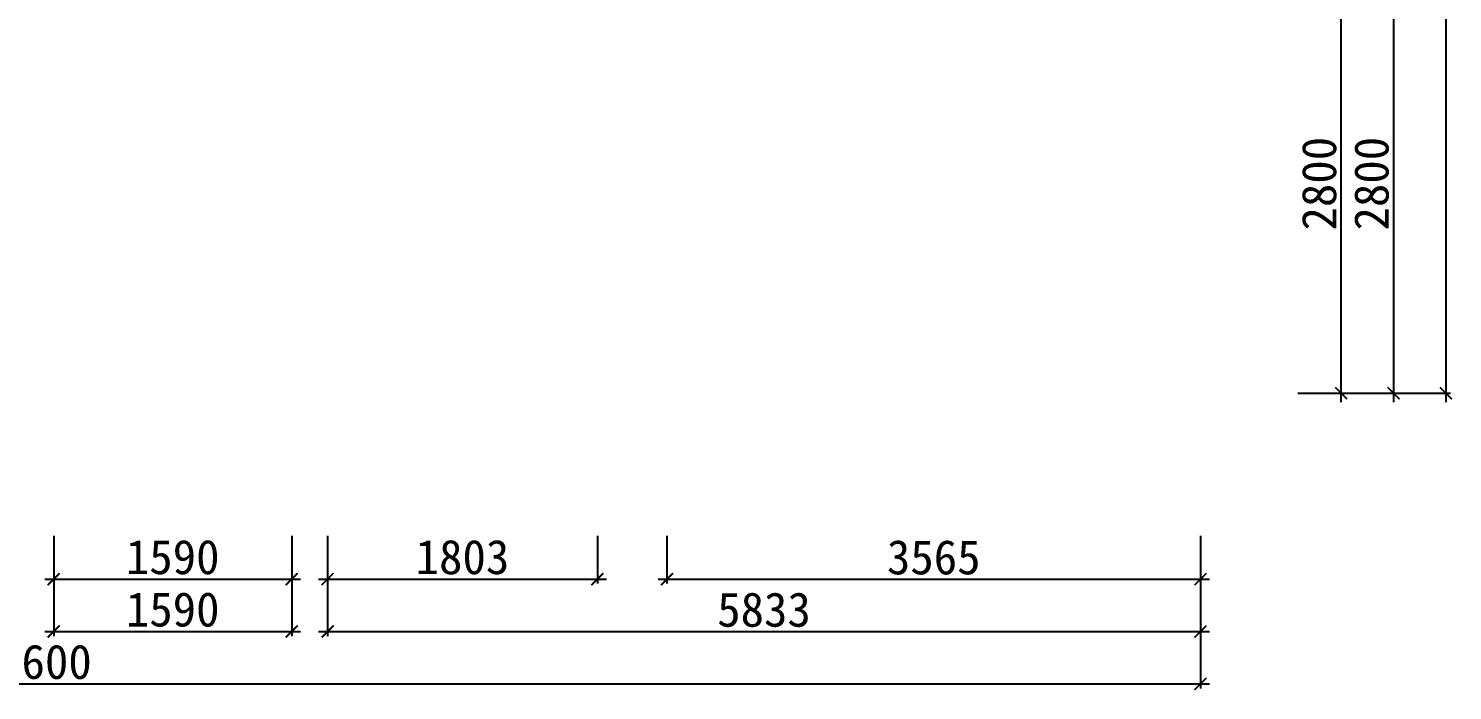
# Model space of a CAD drawing. Header units: millimetres. Extents: x -41640 to 3079702, y -5257903 to 68462.
# Drawn here: x 55610 to 65126, y 29415 to 33839 of the extents above; entities that cross this region are included whole.
import ezdxf

# ---------------------------------------------------------------- set-up
doc = ezdxf.new("R2010")
doc.units = ezdxf.units.MM
doc.header["$LTSCALE"] = 10
doc.linetypes.add('CONTINOUS', pattern=[0])
doc.layers.get('0').update_dxf_attribs({"color": 255})
doc.layers.get('Defpoints').update_dxf_attribs({"color": 255})
doc.layers.add('浅线', color=251, linetype='CONTINOUS', lineweight=0)
doc.styles.get("Standard").update_dxf_attribs({"font": ''})
doc.styles.add('邓林', font='simhei.ttf')
doc.styles.get('Standard').set_extended_font_data('SimSun')
doc.dimstyles.get("Standard").update_dxf_attribs({"dimtxt": 0.18, "dimasz": 0.18, "dimexe": 0.18, "dimexo": 0.0625, "dimgap": 0.09, "dimtad": 0, "dimtih": 1, "dimtoh": 1, "dimdec": 4, "dimzin": 0, "dimdsep": 46, "dimtxsty": 'Standard', "dimcen": 0.09, "dimadec": 0, "dimazin": 0, "dimtfac": 1, "dimtdec": 4, "dimtofl": 0, "dimtmove": 0, "dimatfit": 3, "dimfxl": 1, "dimtolj": 1, "dimtzin": 0, "dimarcsym": 0})

# ---------------------------------------------------------------- blocks, each defined once
blk = doc.blocks.new('_ArchTick')
at = {"color": 0, "linetype": 'ByBlock', "const_width": 0.15}
blk.add_lwpolyline([(-0.5, -0.5), (0.5, 0.5)], dxfattribs=at)
blk = doc.blocks.new('*D746')
at = {"layer": 'Defpoints', "color": 0, "lineweight": 30, "ltscale": 0.5}
for p in [(55778.4, 30509.7), (57368.4, 30509.7), (57368.4, 30159.7)]:
    blk.add_point(p, dxfattribs=at)
at = {"layer": '浅线', "color": 8, "lineweight": -2, "ltscale": 0.5}
for p, q in [((55778.4, 30449.7), (55778.4, 30129.7)), ((57368.4, 30449.7), (57368.4, 30129.7)), ((55718.4, 30159.7), (57428.4, 30159.7))]:
    blk.add_line(p, q, dxfattribs=at)
at = {"layer": '浅线', "color": 8, "lineweight": -2, "ltscale": 0.5, "xscale": 80, "yscale": 80, "zscale": 80, "rotation": 180}
blk.add_blockref('_ArchTick', (55778.4, 30159.7), dxfattribs=at)
at = {"layer": '浅线', "color": 8, "lineweight": -2, "ltscale": 0.5, "xscale": 80, "yscale": 80, "zscale": 80}
blk.add_blockref('_ArchTick', (57368.4, 30159.7), dxfattribs=at)
at = {"layer": '浅线', "color": 45, "ltscale": 0.5, "insert": (56573.4, 30306), "char_height": 230, "attachment_point": 5, "style": '邓林', "bg_fill": 3, "box_fill_scale": 1.1, "bg_fill_color": 256, "bg_fill_true_color": 13158600, "bg_fill_transparency": 8924688}
blk.add_mtext('1590', dxfattribs=at)
blk = doc.blocks.new('_Dot')
at = {"color": 0, "linetype": 'ByBlock', "lineweight": -2}
blk.add_line((-0.5, 0), (-1, 0), dxfattribs=at)
at = {"color": 0, "linetype": 'ByBlock', "const_width": 0.5}
blk.add_lwpolyline([(-0.25, 0, 1), (0.25, 0, 1)], format="xyb", close=True, dxfattribs=at)
blk = doc.blocks.new('DOT')
at = {"color": 0, "linetype": 'ByBlock'}
blk.add_line((-0.35, 0), (-1, 0), dxfattribs=at)
at = {"color": 0, "linetype": 'ByBlock', "const_width": 0.35}
blk.add_lwpolyline([(-0.175, 0, 1), (0.175, 0, 1)], format="xyb", close=True, dxfattribs=at)
blk = doc.blocks.new('*D747')
at = {"layer": 'Defpoints', "color": 0, "lineweight": 30, "ltscale": 0.5}
for p in [(59876.4, 30509.7), (63441.4, 30509.7), (63441.4, 30159.7)]:
    blk.add_point(p, dxfattribs=at)
at = {"layer": '浅线', "color": 8, "lineweight": -2, "ltscale": 0.5}
for p, q in [((59876.4, 30449.7), (59876.4, 30129.7)), ((63441.4, 30449.7), (63441.4, 30129.7)), ((59816.4, 30159.7), (63501.4, 30159.7))]:
    blk.add_line(p, q, dxfattribs=at)
at = {"layer": '浅线', "color": 8, "lineweight": -2, "ltscale": 0.5, "xscale": 80, "yscale": 80, "zscale": 80, "rotation": 180}
blk.add_blockref('_ArchTick', (59876.4, 30159.7), dxfattribs=at)
at = {"layer": '浅线', "color": 8, "lineweight": -2, "ltscale": 0.5, "xscale": 80, "yscale": 80, "zscale": 80}
blk.add_blockref('_ArchTick', (63441.4, 30159.7), dxfattribs=at)
at = {"layer": '浅线', "color": 45, "ltscale": 0.5, "insert": (61658.9, 30304.7), "char_height": 230, "attachment_point": 5, "style": '邓林', "bg_fill": 3, "box_fill_scale": 1.1, "bg_fill_color": 256, "bg_fill_true_color": 13158600, "bg_fill_transparency": 8920044}
blk.add_mtext('3565', dxfattribs=at)
blk = doc.blocks.new('*D751')
at = {"layer": 'Defpoints', "color": 0, "lineweight": 30, "ltscale": 0.5}
for p in [(55778.4, 30509.7), (57368.4, 30509.7), (57368.4, 29809.7)]:
    blk.add_point(p, dxfattribs=at)
at = {"layer": '浅线', "color": 8, "lineweight": -2, "ltscale": 0.5}
for p, q in [((55778.4, 30449.7), (55778.4, 29779.7)), ((57368.4, 30449.7), (57368.4, 29779.7)), ((55718.4, 29809.7), (57428.4, 29809.7))]:
    blk.add_line(p, q, dxfattribs=at)
at = {"layer": '浅线', "color": 8, "lineweight": -2, "ltscale": 0.5, "xscale": 80, "yscale": 80, "zscale": 80, "rotation": 180}
blk.add_blockref('_ArchTick', (55778.4, 29809.7), dxfattribs=at)
at = {"layer": '浅线', "color": 8, "lineweight": -2, "ltscale": 0.5, "xscale": 80, "yscale": 80, "zscale": 80}
blk.add_blockref('_ArchTick', (57368.4, 29809.7), dxfattribs=at)
at = {"layer": '浅线', "color": 45, "ltscale": 0.5, "insert": (56573.4, 29956), "char_height": 230, "attachment_point": 5, "style": '邓林', "bg_fill": 3, "box_fill_scale": 1.1, "bg_fill_color": 256, "bg_fill_true_color": 13158600, "bg_fill_transparency": 15660780}
blk.add_mtext('1590', dxfattribs=at)
blk = doc.blocks.new('*D752')
at = {"layer": 'Defpoints', "color": 0, "lineweight": 30, "ltscale": 0.5}
for p in [(57608.4, 30509.7), (63441.4, 30509.7), (63441.4, 29809.7)]:
    blk.add_point(p, dxfattribs=at)
at = {"layer": '浅线', "color": 8, "lineweight": -2, "ltscale": 0.5}
for p, q in [((57608.4, 30449.7), (57608.4, 29779.7)), ((63441.4, 30449.7), (63441.4, 29779.7)), ((57548.4, 29809.7), (63501.4, 29809.7))]:
    blk.add_line(p, q, dxfattribs=at)
at = {"layer": '浅线', "color": 8, "lineweight": -2, "ltscale": 0.5, "xscale": 80, "yscale": 80, "zscale": 80, "rotation": 180}
blk.add_blockref('_ArchTick', (57608.4, 29809.7), dxfattribs=at)
at = {"layer": '浅线', "color": 8, "lineweight": -2, "ltscale": 0.5, "xscale": 80, "yscale": 80, "zscale": 80}
blk.add_blockref('_ArchTick', (63441.4, 29809.7), dxfattribs=at)
at = {"layer": '浅线', "color": 45, "ltscale": 0.5, "insert": (60524.9, 29954.7), "char_height": 230, "attachment_point": 5, "style": '邓林', "bg_fill": 3, "box_fill_scale": 1.1, "bg_fill_color": 256, "bg_fill_true_color": 13158600, "bg_fill_transparency": 15660780}
blk.add_mtext('5833', dxfattribs=at)
blk = doc.blocks.new('*D753')
at = {"layer": 'Defpoints', "color": 0, "lineweight": 30, "ltscale": 0.5}
for p in [(47841.4, 30509.7), (63441.4, 30509.7), (63441.4, 29459.7)]:
    blk.add_point(p, dxfattribs=at)
at = {"layer": '浅线', "color": 8, "lineweight": -2, "ltscale": 0.5}
for p, q in [((47841.4, 30449.7), (47841.4, 29429.7)), ((63441.4, 30449.7), (63441.4, 29429.7)), ((47781.4, 29459.7), (63501.4, 29459.7))]:
    blk.add_line(p, q, dxfattribs=at)
at = {"layer": '浅线', "color": 8, "lineweight": -2, "ltscale": 0.5, "xscale": 80, "yscale": 80, "zscale": 80, "rotation": 180}
blk.add_blockref('_ArchTick', (47841.4, 29459.7), dxfattribs=at)
at = {"layer": '浅线', "color": 8, "lineweight": -2, "ltscale": 0.5, "xscale": 80, "yscale": 80, "zscale": 80}
blk.add_blockref('_ArchTick', (63441.4, 29459.7), dxfattribs=at)
at = {"layer": '浅线', "color": 45, "ltscale": 0.5, "insert": (55641.4, 29606), "char_height": 230, "attachment_point": 5, "style": '邓林', "bg_fill": 3, "box_fill_scale": 1.1, "bg_fill_color": 256, "bg_fill_true_color": 13158600, "bg_fill_transparency": 3955916}
blk.add_mtext('15600', dxfattribs=at)
blk = doc.blocks.new('*D778')
at = {"layer": 'Defpoints', "color": 0, "lineweight": 30, "ltscale": 0.5}
for p in [(64031.4, 34202), (64381.4, 34202), (64031.4, 31402)]:
    blk.add_point(p, dxfattribs=at)
at = {"layer": '浅线', "color": 8, "lineweight": -2, "ltscale": 0.5}
for p, q in [((64381.4, 31342), (64381.4, 34262)), ((64091.4, 34202), (64411.4, 34202)), ((64091.4, 31402), (64411.4, 31402))]:
    blk.add_line(p, q, dxfattribs=at)
at = {"layer": '浅线', "color": 8, "lineweight": -2, "ltscale": 0.5, "xscale": 80, "yscale": 80, "zscale": 80}
for p, rotation in [((64381.4, 34202), 90), ((64381.4, 31402), 270)]:
    blk.add_blockref('_ArchTick', p, dxfattribs=dict(at, rotation=rotation))
at = {"layer": '浅线', "color": 45, "ltscale": 0.5, "insert": (64235.1, 32802), "char_height": 230, "attachment_point": 5, "rotation": 90, "style": '邓林', "bg_fill": 3, "box_fill_scale": 1.1, "bg_fill_color": 256, "bg_fill_true_color": 13158600, "bg_fill_transparency": 8828368}
blk.add_mtext('2800', dxfattribs=at)
blk = doc.blocks.new('*D781')
at = {"layer": 'Defpoints', "color": 0, "lineweight": 30, "ltscale": 0.5}
for p in [(64031.4, 41072), (64031.4, 31402), (65081.4, 31402)]:
    blk.add_point(p, dxfattribs=at)
at = {"layer": '浅线', "color": 8, "lineweight": -2, "ltscale": 0.5}
for p, q in [((65081.4, 41132), (65081.4, 31342)), ((64091.4, 41072), (65111.4, 41072)), ((64091.4, 31402), (65111.4, 31402))]:
    blk.add_line(p, q, dxfattribs=at)
at = {"layer": '浅线', "color": 8, "lineweight": -2, "ltscale": 0.5, "xscale": 80, "yscale": 80, "zscale": 80}
for p, rotation in [((65081.4, 41072), 90), ((65081.4, 31402), 270)]:
    blk.add_blockref('_ArchTick', p, dxfattribs=dict(at, rotation=rotation))
at = {"layer": '浅线', "color": 45, "ltscale": 0.5, "insert": (64935.1, 36237), "char_height": 230, "attachment_point": 5, "rotation": 90, "style": '邓林', "bg_fill": 3, "box_fill_scale": 1.1, "bg_fill_color": 256, "bg_fill_true_color": 13158600, "bg_fill_transparency": 15659232}
blk.add_mtext('9670', dxfattribs=at)
blk = doc.blocks.new('*D782')
at = {"layer": 'Defpoints', "color": 0, "lineweight": 30, "ltscale": 0.5}
for p in [(57608.4, 30509.7), (59411.4, 30509.7), (59411.4, 30159.7)]:
    blk.add_point(p, dxfattribs=at)
at = {"layer": '浅线', "color": 8, "lineweight": -2, "ltscale": 0.5}
for p, q in [((57608.4, 30449.7), (57608.4, 30129.7)), ((59411.4, 30449.7), (59411.4, 30129.7)), ((57548.4, 30159.7), (59471.4, 30159.7))]:
    blk.add_line(p, q, dxfattribs=at)
at = {"layer": '浅线', "color": 8, "lineweight": -2, "ltscale": 0.5, "xscale": 80, "yscale": 80, "zscale": 80, "rotation": 180}
blk.add_blockref('_ArchTick', (57608.4, 30159.7), dxfattribs=at)
at = {"layer": '浅线', "color": 8, "lineweight": -2, "ltscale": 0.5, "xscale": 80, "yscale": 80, "zscale": 80}
blk.add_blockref('_ArchTick', (59411.4, 30159.7), dxfattribs=at)
at = {"layer": '浅线', "color": 45, "ltscale": 0.5, "insert": (58509.9, 30306), "char_height": 230, "attachment_point": 5, "style": '邓林', "bg_fill": 3, "box_fill_scale": 1.1, "bg_fill_color": 256, "bg_fill_true_color": 13158600, "bg_fill_transparency": 15657684}
blk.add_mtext('1803', dxfattribs=at)
blk = doc.blocks.new('*D788')
at = {"layer": 'Defpoints', "color": 0, "lineweight": 30, "ltscale": 0.5}
for p in [(64031.4, 34202), (64031.4, 31402), (64731.4, 31402)]:
    blk.add_point(p, dxfattribs=at)
at = {"layer": '浅线', "color": 8, "lineweight": -2, "ltscale": 0.5}
for p, q in [((64731.4, 34262), (64731.4, 31342)), ((64091.4, 34202), (64761.4, 34202)), ((64091.4, 31402), (64761.4, 31402))]:
    blk.add_line(p, q, dxfattribs=at)
at = {"layer": '浅线', "color": 8, "lineweight": -2, "ltscale": 0.5, "xscale": 80, "yscale": 80, "zscale": 80}
for p, rotation in [((64731.4, 34202), 90), ((64731.4, 31402), 270)]:
    blk.add_blockref('_ArchTick', p, dxfattribs=dict(at, rotation=rotation))
at = {"layer": '浅线', "color": 45, "ltscale": 0.5, "insert": (64585.1, 32802), "char_height": 230, "attachment_point": 5, "rotation": 90, "style": '邓林', "bg_fill": 3, "box_fill_scale": 1.1, "bg_fill_color": 256, "bg_fill_true_color": 13158600, "bg_fill_transparency": 8803728}
blk.add_mtext('2800', dxfattribs=at)

msp = doc.modelspace()

# ---------------------------------------------------------------- hatches: boundary and pattern name
at = {"layer": '浅线', "ltscale": 0.5}
h = msp.add_hatch(dxfattribs=at)
h.set_pattern_fill('ANSI31', color=256, scale=10, angle=135)
h.set_pattern_definition([(180, (-415858.573, -197654.207), (-5e-15, -31.75), [])])
h.paths.add_polyline_path([(50243.4, 36882), (50453.4, 36882), (50453.4, 36192), (50243.4, 36192)])
h.paths.add_polyline_path([(57943.5, 37647.1), (58063.5, 37647.1), (58063.5, 37747), (57943.5, 37747)])
edge = h.paths.add_edge_path()
edge.add_line((50503.4, 31402), (50453.4, 31402))
edge.add_line((50453.4, 31402), (50453.4, 34552))
edge.add_line((50453.4, 34552), (50333.4, 34552))
edge.add_line((50333.4, 34552), (50333.4, 34202))
h.paths.add_polyline_path([(57943.5, 37647.1), (58063.5, 37647.1), (58063.5, 37747), (57943.5, 37747)])

# ---------------------------------------------------------------- dimensions: what is measured, and where the dimension line sits
dim = msp.add_linear_dim(base=(64381.4, 34202), p1=(64031.4, 31402), p2=(64031.4, 34202), angle=90, dimstyle='Standard', override={"dimtxt": 230, "dimasz": 80, "dimexe": 30, "dimexo": 60, "dimgap": 30, "dimtad": 1, "dimtih": 0, "dimtoh": 0, "dimdec": 0, "dimzin": 8, "dimdsep": 44, "dimtxsty": '邓林', "dimblk": 'ArchTick', "dimcen": 2.5, "dimdle": 60, "dimclrd": 8, "dimclre": 8, "dimclrt": 45, "dimtdec": 0, "dimtofl": 1, "dimtmove": 1, "dimldrblk": 'Dot', "dimfxl": 5, "dimtfill": 1, "dimtolj": 0, "dimtzin": 8}, dxfattribs=at)
dim.commit()
dim.dimension.update_dxf_attribs({"geometry": '*D778', "text_midpoint": (64235.1, 32802)})
for base, p1, p2, picture, middle in [((57368.4, 30159.7), (55778.4, 30509.7), (57368.4, 30509.7), '*D746', (56573.4, 30306)), ((63441.4, 30159.7), (59876.4, 30509.7), (63441.4, 30509.7), '*D747', (61658.9, 30304.7))]:
    dim = msp.add_linear_dim(base=base, p1=p1, p2=p2, dimstyle='Standard', override={"dimtxt": 230, "dimasz": 80, "dimexe": 30, "dimexo": 60, "dimgap": 30, "dimtad": 1, "dimtih": 0, "dimtoh": 0, "dimdec": 0, "dimzin": 8, "dimdsep": 44, "dimtxsty": '邓林', "dimblk": 'ArchTick', "dimcen": 2.5, "dimdle": 60, "dimclrd": 8, "dimclre": 8, "dimclrt": 45, "dimtdec": 0, "dimtofl": 1, "dimtmove": 1, "dimldrblk": 'Dot', "dimfxl": 5, "dimtfill": 1, "dimtolj": 0, "dimtzin": 8}, dxfattribs=at)
    dim.commit()
    dim.dimension.update_dxf_attribs({"geometry": picture, "text_midpoint": middle})

# ---------------------------------------------------------------- next in the draw order: dimensions: what is measured, and where the dimension line sits
dim = msp.add_linear_dim(base=(65081.4, 31402), p1=(64031.4, 41072), p2=(64031.4, 31402), angle=90, dimstyle='Standard', override={"dimtxt": 230, "dimasz": 80, "dimexe": 30, "dimexo": 60, "dimgap": 30, "dimtad": 1, "dimtih": 0, "dimtoh": 0, "dimdec": 0, "dimzin": 8, "dimdsep": 44, "dimtxsty": '邓林', "dimblk": 'ArchTick', "dimcen": 2.5, "dimdle": 60, "dimclrd": 8, "dimclre": 8, "dimclrt": 45, "dimtdec": 0, "dimtofl": 1, "dimtmove": 1, "dimldrblk": 'Dot', "dimfxl": 5, "dimtfill": 1, "dimtolj": 0, "dimtzin": 8}, dxfattribs=at)
dim.commit()
dim.dimension.update_dxf_attribs({"geometry": '*D781', "text_midpoint": (64935.1, 36237)})
for base, p1, p2, picture, middle in [((57368.4, 29809.7), (55778.4, 30509.7), (57368.4, 30509.7), '*D751', (56573.4, 29956)), ((63441.4, 29809.7), (57608.4, 30509.7), (63441.4, 30509.7), '*D752', (60524.9, 29954.7))]:
    dim = msp.add_linear_dim(base=base, p1=p1, p2=p2, dimstyle='Standard', override={"dimtxt": 230, "dimasz": 80, "dimexe": 30, "dimexo": 60, "dimgap": 30, "dimtad": 1, "dimtih": 0, "dimtoh": 0, "dimdec": 0, "dimzin": 8, "dimdsep": 44, "dimtxsty": '邓林', "dimblk": 'ArchTick', "dimcen": 2.5, "dimdle": 60, "dimclrd": 8, "dimclre": 8, "dimclrt": 45, "dimtdec": 0, "dimtofl": 1, "dimtmove": 1, "dimldrblk": 'Dot', "dimfxl": 5, "dimtfill": 1, "dimtolj": 0, "dimtzin": 8}, dxfattribs=at)
    dim.commit()
    dim.dimension.update_dxf_attribs({"geometry": picture, "text_midpoint": middle})

# ---------------------------------------------------------------- next in the draw order: dimensions: what is measured, and where the dimension line sits
dim = msp.add_linear_dim(base=(64731.4, 31402), p1=(64031.4, 34202), p2=(64031.4, 31402), angle=90, dimstyle='Standard', override={"dimtxt": 230, "dimasz": 80, "dimexe": 30, "dimexo": 60, "dimgap": 30, "dimtad": 1, "dimtih": 0, "dimtoh": 0, "dimdec": 0, "dimzin": 8, "dimdsep": 44, "dimtxsty": '邓林', "dimblk": 'ArchTick', "dimcen": 2.5, "dimdle": 60, "dimclrd": 8, "dimclre": 8, "dimclrt": 45, "dimtdec": 0, "dimtofl": 1, "dimtmove": 1, "dimldrblk": 'Dot', "dimfxl": 5, "dimtfill": 1, "dimtolj": 0, "dimtzin": 8}, dxfattribs=at)
dim.commit()
dim.dimension.update_dxf_attribs({"geometry": '*D788', "text_midpoint": (64585.1, 32802)})
dim = msp.add_linear_dim(base=(63441.4, 29459.7), p1=(47841.4, 30509.7), p2=(63441.4, 30509.7), dimstyle='Standard', override={"dimtxt": 230, "dimasz": 80, "dimexe": 30, "dimexo": 60, "dimgap": 30, "dimtad": 1, "dimtih": 0, "dimtoh": 0, "dimdec": 0, "dimzin": 8, "dimdsep": 44, "dimtxsty": '邓林', "dimblk": 'ArchTick', "dimcen": 2.5, "dimdle": 60, "dimclrd": 8, "dimclre": 8, "dimclrt": 45, "dimtdec": 0, "dimtofl": 1, "dimtmove": 1, "dimldrblk": 'Dot', "dimfxl": 5, "dimtfill": 1, "dimtolj": 0, "dimtzin": 8}, dxfattribs=at)
dim.commit()
dim.dimension.update_dxf_attribs({"geometry": '*D753', "text_midpoint": (55641.4, 29606)})

# ---------------------------------------------------------------- next in the draw order: dimensions: what is measured, and where the dimension line sits
dim = msp.add_linear_dim(base=(59411.4, 30159.7), p1=(57608.4, 30509.7), p2=(59411.4, 30509.7), dimstyle='Standard', override={"dimtxt": 230, "dimasz": 80, "dimexe": 30, "dimexo": 60, "dimgap": 30, "dimtad": 1, "dimtih": 0, "dimtoh": 0, "dimdec": 0, "dimzin": 8, "dimdsep": 44, "dimtxsty": '邓林', "dimblk": 'ArchTick', "dimcen": 2.5, "dimdle": 60, "dimclrd": 8, "dimclre": 8, "dimclrt": 45, "dimtdec": 0, "dimtofl": 1, "dimtmove": 1, "dimldrblk": 'Dot', "dimfxl": 5, "dimtfill": 1, "dimtolj": 0, "dimtzin": 8}, dxfattribs=at)
dim.commit()
dim.dimension.update_dxf_attribs({"geometry": '*D782', "text_midpoint": (58509.9, 30306)})

doc.saveas('drawing.dxf')
